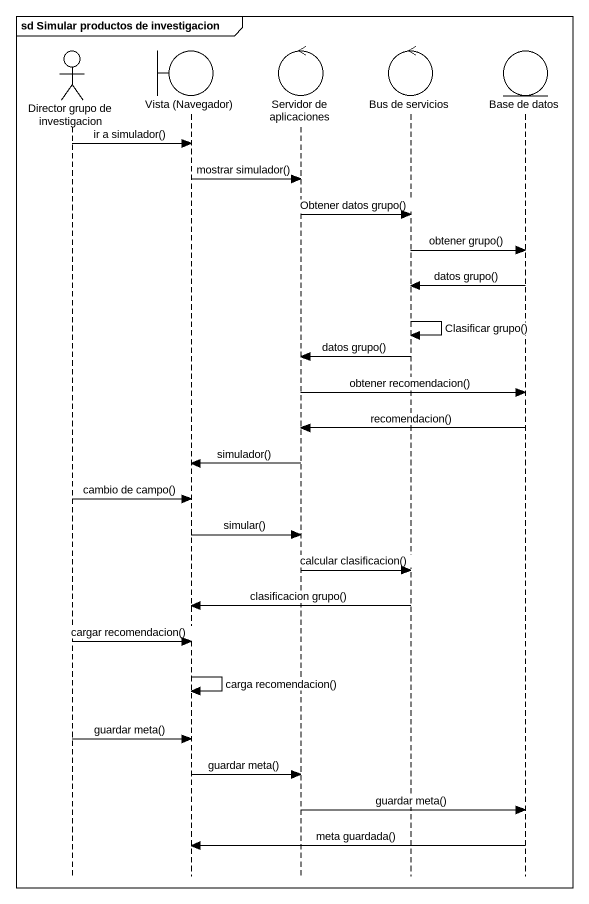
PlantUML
@startuml
mainframe sd Simular productos de investigacion
hide footbox
actor "Director grupo de investigacion" as Director_grupo_de
boundary "Vista (Navegador)" as Vista_Navegador
control "Servidor de aplicaciones" as Servidor_de_aplicaciones
control "Bus de servicios" as Bus_de_servicios
entity "Base de datos" as Base_de_datos

Director_grupo_de -> Vista_Navegador : ir a simulador()
Vista_Navegador -> Servidor_de_aplicaciones : mostrar simulador()
Servidor_de_aplicaciones -> Bus_de_servicios : Obtener datos grupo()
Bus_de_servicios -> Base_de_datos : obtener grupo()
Base_de_datos -> Bus_de_servicios : datos grupo()
Bus_de_servicios -> Bus_de_servicios : Clasificar grupo()
Bus_de_servicios -> Servidor_de_aplicaciones : datos grupo()
Servidor_de_aplicaciones -> Base_de_datos : obtener recomendacion()
Base_de_datos -> Servidor_de_aplicaciones : recomendacion()
Servidor_de_aplicaciones -> Vista_Navegador : simulador()
Director_grupo_de -> Vista_Navegador : cambio de campo()
Vista_Navegador -> Servidor_de_aplicaciones : simular()
Servidor_de_aplicaciones -> Bus_de_servicios : calcular clasificacion()
Bus_de_servicios -> Vista_Navegador : clasificacion grupo()
Director_grupo_de -> Vista_Navegador : cargar recomendacion()
Vista_Navegador -> Vista_Navegador : carga recomendacion()
Director_grupo_de -> Vista_Navegador : guardar meta()
Vista_Navegador -> Servidor_de_aplicaciones : guardar meta()
Servidor_de_aplicaciones -> Base_de_datos : guardar meta()
Base_de_datos -> Vista_Navegador : meta guardada()
@enduml
